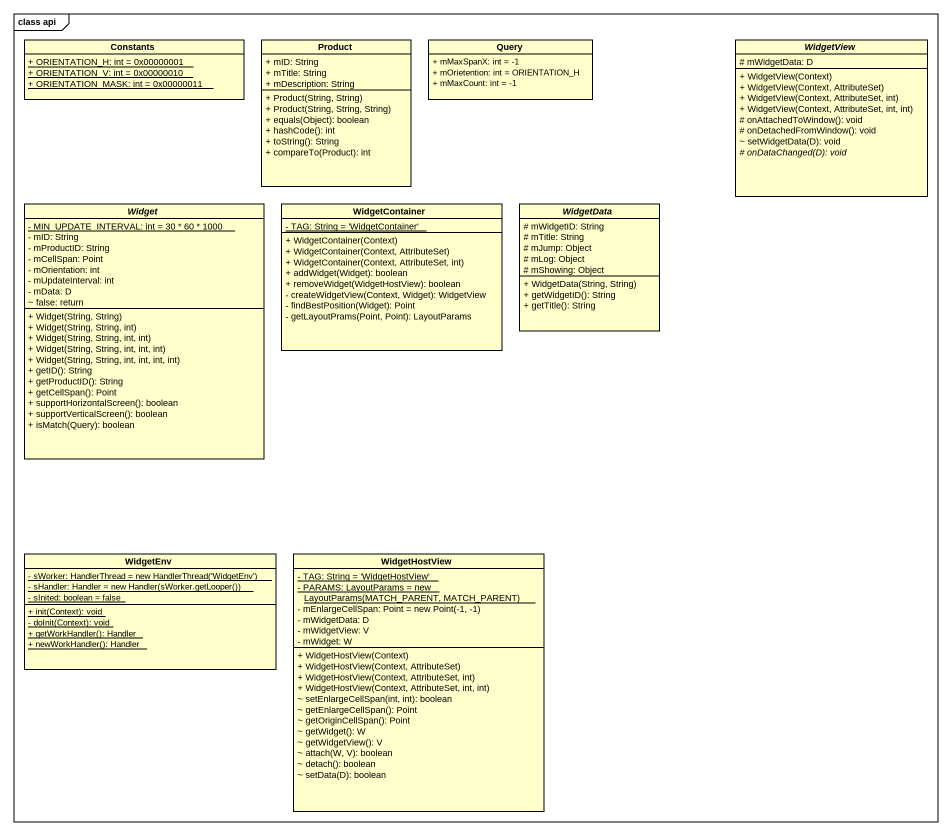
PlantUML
@startuml
mainframe class api
hide circle
hide empty members
skinparam classAttributeIconSize 0
class Constants {
  {static} + ORIENTATION_H: int = 0x00000001
  {static} + ORIENTATION_V: int = 0x00000010
  {static} + ORIENTATION_MASK: int = 0x00000011
}
class Product {
  + mID: String
  + mTitle: String
  + mDescription: String
  + Product(String, String)
  + Product(String, String, String)
  + equals(Object): boolean
  + hashCode(): int
  + toString(): String
  + compareTo(Product): int
}
class Query {
  + mMaxSpanX: int = -1
  + mOrietention: int = ORIENTATION_H
  + mMaxCount: int = -1
}
abstract class WidgetView {
  # mWidgetData: D
  + WidgetView(Context)
  + WidgetView(Context, AttributeSet)
  + WidgetView(Context, AttributeSet, int)
  + WidgetView(Context, AttributeSet, int, int)
  # onAttachedToWindow(): void
  # onDetachedFromWindow(): void
  ~ setWidgetData(D): void
  {abstract} # onDataChanged(D): void
}
abstract class Widget {
  {static} - MIN_UPDATE_INTERVAL: int = 30 * 60 * 1000
  - mID: String
  - mProductID: String
  - mCellSpan: Point
  - mOrientation: int
  - mUpdateInterval: int
  - mData: D
  ~ false: return
  + Widget(String, String)
  + Widget(String, String, int)
  + Widget(String, String, int, int)
  + Widget(String, String, int, int, int)
  + Widget(String, String, int, int, int, int)
  + getID(): String
  + getProductID(): String
  + getCellSpan(): Point
  + supportHorizontalScreen(): boolean
  + supportVerticalScreen(): boolean
  + isMatch(Query): boolean
}
class WidgetContainer {
  {static} - TAG: String = 'WidgetContainer'
  + WidgetContainer(Context)
  + WidgetContainer(Context, AttributeSet)
  + WidgetContainer(Context, AttributeSet, int)
  + addWidget(Widget): boolean
  + removeWidget(WidgetHostView): boolean
  - createWidgetView(Context, Widget): WidgetView
  - findBestPosition(Widget): Point
  - getLayoutPrams(Point, Point): LayoutParams
}
abstract class WidgetData {
  # mWidgetID: String
  # mTitle: String
  # mJump: Object
  # mLog: Object
  # mShowing: Object
  + WidgetData(String, String)
  + getWidgetID(): String
  + getTitle(): String
}
class WidgetEnv {
  {static} {field} - sWorker: HandlerThread = new HandlerThread('WidgetEnv')
  {static} {field} - sHandler: Handler = new Handler(sWorker.getLooper())
  {static} - sInited: boolean = false
  {static} + init(Context): void
  {static} - doInit(Context): void
  {static} + getWorkHandler(): Handler
  {static} + newWorkHandler(): Handler
}
class WidgetHostView {
  {static} - TAG: String = 'WidgetHostView'
  {static} {field} - PARAMS: LayoutParams = new LayoutParams(MATCH_PARENT, MATCH_PARENT)
  {field} - mEnlargeCellSpan: Point = new Point(-1, -1)
  - mWidgetData: D
  - mWidgetView: V
  - mWidget: W
  + WidgetHostView(Context)
  + WidgetHostView(Context, AttributeSet)
  + WidgetHostView(Context, AttributeSet, int)
  + WidgetHostView(Context, AttributeSet, int, int)
  ~ setEnlargeCellSpan(int, int): boolean
  ~ getEnlargeCellSpan(): Point
  ~ getOriginCellSpan(): Point
  ~ getWidget(): W
  ~ getWidgetView(): V
  ~ attach(W, V): boolean
  ~ detach(): boolean
  ~ setData(D): boolean
}
@enduml
